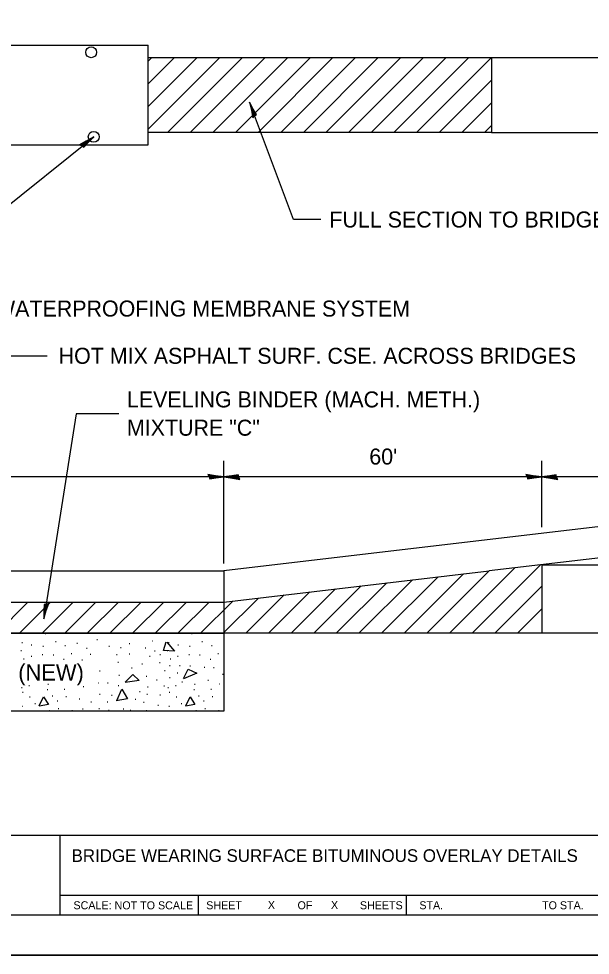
# Model space of a CAD drawing. Extents: x 0 to 2.83, y -0.1 to 1.83.
# Drawn here: x 1.688 to 2.283, y 0 to 0.976 of the extents above; entities that cross this region are included whole.
import ezdxf

# ---------------------------------------------------------------- set-up
doc = ezdxf.new("R2010")
doc.units = 0
for name, color, linetype in [('IDS_Notes', 7, 'Continuous'), ('RD_Pr_Roadway_Dimensions', 7, 'Continuous'), ('RD_Pr_Roadway_Notes', 7, 'Continuous'), ('SH_General_Details', 7, 'Continuous'), ('SH_Printer_Plotting_Border', 7, 'Continuous')]:
    doc.layers.add(name, color=color, linetype=linetype)

msp = doc.modelspace()

# ---------------------------------------------------------------- linework, layer by layer
at = {"layer": 'RD_Pr_Roadway_Dimensions'}
for p, q in [((1.902, 0.40816), (1.902, 0.51501)), ((2.23296, 0.4461), (2.23296, 0.51501)), ((1.902, 0.49835), (1.0895, 0.49835)), ((2.23296, 0.49835), (1.902, 0.49835)), ((2.59263, 0.49835), (2.23296, 0.49835))]:
    msp.add_line(p, q, dxfattribs=at)
for points in [[(1.8867, 0.49857), (1.88722, 0.49629), (1.89368, 0.49728), (1.902, 0.49835), (1.89312, 0.49956), (1.88534, 0.50093), (1.8867, 0.49857), (1.88739, 0.49706), (1.89641, 0.49836), (1.88654, 0.50009), (1.888, 0.49814), (1.89215, 0.49841), (1.88816, 0.49902)], [(1.91731, 0.49813), (1.91679, 0.50041), (1.91033, 0.49942), (1.902, 0.49835), (1.91088, 0.49713), (1.91867, 0.49576), (1.91731, 0.49813), (1.91662, 0.49963), (1.9076, 0.49834), (1.91747, 0.49661), (1.916, 0.49855), (1.91186, 0.49828), (1.91584, 0.49767)], [(2.21766, 0.49857), (2.21817, 0.49629), (2.22463, 0.49728), (2.23296, 0.49835), (2.22408, 0.49956), (2.21629, 0.50093), (2.21766, 0.49857), (2.21834, 0.49706), (2.22736, 0.49836), (2.2175, 0.50009), (2.21896, 0.49814), (2.22311, 0.49841), (2.21912, 0.49902)], [(2.24826, 0.49813), (2.24775, 0.50041), (2.24129, 0.49942), (2.23296, 0.49835), (2.24184, 0.49713), (2.24963, 0.49576), (2.24826, 0.49813), (2.24758, 0.49963), (2.23856, 0.49834), (2.24842, 0.49661), (2.24696, 0.49855), (2.24281, 0.49828), (2.2468, 0.49767)]]:
    msp.add_lwpolyline(points, dxfattribs=at)
at = {"layer": 'RD_Pr_Roadway_Notes'}
for p, q in [((1.97453, 0.76636), (1.92856, 0.88879)), ((1.65181, 0.7605), (1.76637, 0.85254)), ((2.00274, 0.76636), (1.97453, 0.76636)), ((1.71787, 0.62409), (1.63454, 0.62409)), ((1.74802, 0.56393), (1.71434, 0.35043)), ((1.79259, 0.56393), (1.74802, 0.56393))]:
    msp.add_line(p, q, dxfattribs=at)
for points in [[(1.93373, 0.87438), (1.93569, 0.87567), (1.93249, 0.88137), (1.92856, 0.88879), (1.93054, 0.88005), (1.932, 0.87228), (1.93373, 0.87438), (1.9349, 0.87556), (1.93052, 0.88354), (1.93237, 0.8737), (1.93367, 0.87575), (1.93196, 0.87954), (1.93279, 0.87559)], [(1.7543, 0.84313), (1.75613, 0.84167), (1.76054, 0.84649), (1.76637, 0.85254), (1.75868, 0.84793), (1.75176, 0.84411), (1.7543, 0.84313), (1.75578, 0.84238), (1.762, 0.84904), (1.75322, 0.84421), (1.75558, 0.84361), (1.75864, 0.84642), (1.75515, 0.8444)], [(1.71694, 0.36552), (1.71461, 0.36536), (1.71458, 0.35883), (1.71434, 0.35043), (1.71692, 0.35902), (1.71949, 0.36649), (1.71694, 0.36552), (1.71534, 0.36507), (1.71522, 0.35596), (1.71846, 0.36544), (1.71632, 0.36429), (1.71593, 0.36016), (1.71716, 0.364)]]:
    msp.add_lwpolyline(points, dxfattribs=at)
at = {"layer": 'SH_General_Details'}
for p, q in [((1.01048, 0.94813), (1.82299, 0.94813)), ((1.82299, 0.84413), (1.82299, 0.94813)), ((1.82299, 0.93513), (2.18049, 0.93513)), ((2.18049, 0.93513), (2.31049, 0.93513)), ((2.18049, 0.93513), (2.18049, 0.85713)), ((2.18049, 0.85713), (1.82299, 0.85713)), ((2.18049, 0.85713), (2.31049, 0.85713)), ((1.01048, 0.84413), (1.82299, 0.84413)), ((2.59263, 0.48168), (1.902, 0.40043)), ((2.59263, 0.44918), (2.17825, 0.40043)), ((1.0895, 0.40043), (1.902, 0.40043)), ((1.902, 0.40043), (1.902, 0.36793)), ((1.902, 0.36793), (2.17825, 0.40043)), ((2.23296, 0.40687), (2.23296, 0.33543)), ((2.23296, 0.40687), (2.7145, 0.40687)), ((1.0895, 0.36793), (1.902, 0.36793)), ((1.902, 0.36793), (1.902, 0.33543)), ((1.0895, 0.33543), (1.902, 0.33543)), ((1.0895, 0.33543), (1.902, 0.33543)), ((1.902, 0.33543), (1.0895, 0.33543)), ((1.71572, 0.33523), (1.71638, 0.33523)), ((1.8683, 0.33523), (1.86896, 0.33523)), ((1.902, 0.33543), (1.902, 0.25418)), ((2.33199, 0.33543), (1.902, 0.33543)), ((1.69164, 0.32577), (1.69231, 0.32577)), ((1.70124, 0.32348), (1.70191, 0.32348)), ((1.71342, 0.32204), (1.71409, 0.32204)), ((1.72647, 0.32692), (1.72713, 0.32692)), ((1.73635, 0.32262), (1.73702, 0.32262)), ((1.74882, 0.3252), (1.74949, 0.3252)), ((1.7696, 0.32878), (1.77027, 0.32878)), ((1.78221, 0.32204), (1.78288, 0.32204)), ((1.80314, 0.32477), (1.8038, 0.32477)), ((1.82707, 0.32749), (1.82774, 0.32749)), ((1.84422, 0.32577), (1.84489, 0.32577)), ((1.85382, 0.32348), (1.85449, 0.32348)), ((1.866, 0.32204), (1.86667, 0.32204)), ((1.87905, 0.32692), (1.87971, 0.32692)), ((1.88893, 0.32262), (1.8896, 0.32262)), ((1.6904, 0.31746), (1.69107, 0.31746)), ((1.71271, 0.31316), (1.71337, 0.31316)), ((1.72403, 0.31287), (1.7247, 0.31287)), ((1.74295, 0.31445), (1.74361, 0.31445)), ((1.75871, 0.31975), (1.75938, 0.31975)), ((1.76258, 0.31373), (1.76325, 0.31373)), ((1.7901, 0.31316), (1.79076, 0.31316)), ((1.79411, 0.32061), (1.79478, 0.32061)), ((1.80342, 0.31402), (1.80409, 0.31402)), ((1.82005, 0.32032), (1.82072, 0.32032)), ((1.82965, 0.31717), (1.83032, 0.31717)), ((1.83538, 0.31316), (1.83605, 0.31316)), ((1.84298, 0.31746), (1.84365, 0.31746)), ((1.86529, 0.31316), (1.86595, 0.31316)), ((1.87661, 0.31287), (1.87728, 0.31287)), ((1.89553, 0.31445), (1.89619, 0.31445)), ((1.69336, 0.30886), (1.69403, 0.30886)), ((1.7011, 0.31158), (1.70177, 0.31158)), ((1.73506, 0.30857), (1.73573, 0.30857)), ((1.75398, 0.30771), (1.75465, 0.30771)), ((1.79139, 0.30542), (1.79205, 0.30542)), ((1.81647, 0.30341), (1.81713, 0.30341)), ((1.82449, 0.31144), (1.82516, 0.31144)), ((1.83481, 0.30499), (1.83548, 0.30499)), ((1.84594, 0.30886), (1.84661, 0.30886)), ((1.85368, 0.31158), (1.85435, 0.31158)), ((1.88764, 0.30857), (1.88831, 0.30857)), ((1.77247, 0.29625), (1.77314, 0.29625)), ((1.80557, 0.2994), (1.80624, 0.2994)), ((1.83997, 0.29653), (1.84064, 0.29653)), ((1.84522, 0.30169), (1.84589, 0.30169)), ((1.85325, 0.29424), (1.85392, 0.29424)), ((1.85554, 0.30169), (1.85621, 0.30169)), ((1.86658, 0.30141), (1.86724, 0.30141)), ((1.88148, 0.30026), (1.88215, 0.30026)), ((1.89108, 0.29983), (1.89175, 0.29983)), ((1.9004, 0.29281), (1.90107, 0.29281)), ((1.77118, 0.28392), (1.77185, 0.28392)), ((1.78064, 0.28392), (1.7813, 0.28392)), ((1.79253, 0.29166), (1.7932, 0.29166)), ((1.82105, 0.2908), (1.82172, 0.2908)), ((1.8318, 0.28707), (1.83247, 0.28707)), ((1.84522, 0.28922), (1.84589, 0.28922)), ((1.85798, 0.28478), (1.85865, 0.28478)), ((1.88506, 0.2865), (1.88573, 0.2865)), ((1.69107, 0.27905), (1.69173, 0.27905)), ((1.69221, 0.27423), (1.69288, 0.27423)), ((1.69895, 0.28106), (1.69962, 0.28106)), ((1.71801, 0.27681), (1.71868, 0.27681)), ((1.71873, 0.28235), (1.71939, 0.28235)), ((1.73564, 0.27704), (1.7363, 0.27704)), ((1.75527, 0.28005), (1.75594, 0.28005)), ((1.79182, 0.28106), (1.79248, 0.28106)), ((1.81417, 0.2748), (1.81484, 0.2748)), ((1.82234, 0.27962), (1.82301, 0.27962)), ((1.83954, 0.28077), (1.84021, 0.28077)), ((1.84365, 0.27905), (1.84431, 0.27905)), ((1.84479, 0.27423), (1.84546, 0.27423)), ((1.85153, 0.28106), (1.8522, 0.28106)), ((1.87059, 0.27681), (1.87126, 0.27681)), ((1.87131, 0.28235), (1.87197, 0.28235)), ((1.88822, 0.27704), (1.88888, 0.27704)), ((1.89682, 0.28278), (1.89748, 0.28278)), ((1.69952, 0.26921), (1.70019, 0.26921)), ((1.72303, 0.27036), (1.72369, 0.27036)), ((1.72819, 0.2652), (1.72885, 0.2652)), ((1.73721, 0.26964), (1.73788, 0.26964)), ((1.75126, 0.26721), (1.75193, 0.26721)), ((1.76344, 0.26405), (1.76411, 0.26405)), ((1.77247, 0.27208), (1.77313, 0.27208)), ((1.78035, 0.26405), (1.78102, 0.26405)), ((1.78494, 0.27093), (1.7856, 0.27093)), ((1.80959, 0.26692), (1.81025, 0.26692)), ((1.81833, 0.26377), (1.819, 0.26377)), ((1.82163, 0.27208), (1.82229, 0.27208)), ((1.83524, 0.27136), (1.83591, 0.27136)), ((1.8521, 0.26921), (1.85277, 0.26921)), ((1.87561, 0.27036), (1.87627, 0.27036)), ((1.88077, 0.2652), (1.88143, 0.2652)), ((1.88979, 0.26964), (1.89046, 0.26964)), ((1.902, 0.25418), (1.0895, 0.25418)), ((1.69207, 0.25932), (1.69274, 0.25932)), ((1.70497, 0.26219), (1.70563, 0.26219)), ((1.72016, 0.25488), (1.72083, 0.25488)), ((1.72948, 0.25689), (1.73014, 0.25689)), ((1.74366, 0.25488), (1.74433, 0.25488)), ((1.75456, 0.2566), (1.75522, 0.2566)), ((1.77175, 0.25717), (1.77242, 0.25717)), ((1.78164, 0.25531), (1.78231, 0.25531)), ((1.79698, 0.2566), (1.79764, 0.2566)), ((1.80428, 0.25545), (1.80495, 0.25545)), ((1.82105, 0.25488), (1.82172, 0.25488)), ((1.83309, 0.26061), (1.83376, 0.26061)), ((1.84465, 0.25932), (1.84532, 0.25932)), ((1.85755, 0.26219), (1.85821, 0.26219)), ((1.87274, 0.25488), (1.87341, 0.25488)), ((1.88206, 0.25689), (1.88272, 0.25689)), ((1.89624, 0.25488), (1.89691, 0.25488)), ((0.16666, 0.125), (2.79166, 0.125)), ((1.73118, 0.125), (1.73118, 0.04167)), ((1.73118, 0.0625), (2.37285, 0.0625)), ((1.87499, 0.0625), (1.87499, 0.04167)), ((2.09166, 0.0625), (2.09166, 0.04167)), ((2.83333, 0), (-0.00001, 0))]:
    msp.add_line(p, q, dxfattribs=at)
msp.add_lwpolyline([(0.16666, 1.79167), (2.79166, 1.79167), (2.79166, 0.04167), (0.16666, 0.04167)], close=True, dxfattribs=at)
for points in [[(1.82299, 0.86048), (1.89765, 0.93513)], [(1.82299, 0.88405), (1.87408, 0.93513)], [(1.82299, 0.90762), (1.85051, 0.93513)], [(1.82299, 0.93119), (1.82693, 0.93513)], [(1.84322, 0.85713), (1.92122, 0.93513)], [(1.86678, 0.85713), (1.94479, 0.93513)], [(1.89036, 0.85713), (1.96836, 0.93513)], [(1.91393, 0.85713), (1.99193, 0.93513)], [(1.9375, 0.85713), (2.0155, 0.93513)], [(1.96107, 0.85713), (2.03907, 0.93513)], [(1.98464, 0.85713), (2.06264, 0.93513)], [(2.00821, 0.85713), (2.08621, 0.93513)], [(2.03178, 0.85713), (2.10978, 0.93513)], [(2.05535, 0.85713), (2.13335, 0.93513)], [(2.07892, 0.85713), (2.15692, 0.93513)], [(2.10249, 0.85713), (2.18049, 0.93513)], [(2.12606, 0.85713), (2.18049, 0.91156)], [(2.14963, 0.85713), (2.18049, 0.88799)], [(2.1732, 0.85713), (2.18049, 0.86442)], [(2.11325, 0.33543), (2.17825, 0.40043)], [(2.13682, 0.33543), (2.20497, 0.40357)], [(2.16039, 0.33543), (2.23168, 0.40672)], [(2.04254, 0.33543), (2.09811, 0.391)], [(2.06611, 0.33543), (2.12483, 0.39414)], [(2.08968, 0.33543), (2.15154, 0.39729)], [(1.97183, 0.33543), (2.01798, 0.38157)], [(1.9954, 0.33543), (2.04469, 0.38472)], [(2.01897, 0.33543), (2.0714, 0.38786)], [(2.18396, 0.33543), (2.23296, 0.38443)], [(1.90112, 0.33543), (1.93784, 0.37215)], [(1.92469, 0.33543), (1.96455, 0.37529)], [(1.94826, 0.33543), (1.99126, 0.37843)], [(1.66542, 0.33543), (1.69792, 0.36793)], [(1.68899, 0.33543), (1.72149, 0.36793)], [(1.71256, 0.33543), (1.74506, 0.36793)], [(1.73613, 0.33543), (1.76863, 0.36793)], [(1.7597, 0.33543), (1.7922, 0.36793)], [(1.78327, 0.33543), (1.81577, 0.36793)], [(1.80684, 0.33543), (1.83934, 0.36793)], [(1.83041, 0.33543), (1.86291, 0.36793)], [(1.85398, 0.33543), (1.88648, 0.36793)], [(1.87755, 0.33543), (1.91112, 0.369)], [(2.20753, 0.33543), (2.23296, 0.36086)], [(1.84252, 0.32617), (1.85036, 0.31666), (1.83901, 0.3175), (1.84185, 0.32634)], [(1.9014, 0.3252), (1.902, 0.3252)], [(1.85995, 0.28823), (1.86479, 0.29808), (1.87364, 0.2939), (1.85984, 0.28802)], [(1.79917, 0.28439), (1.80718, 0.2924), (1.81386, 0.28623), (1.79902, 0.28405)], [(1.79032, 0.26553), (1.79566, 0.27704), (1.80167, 0.26703), (1.78965, 0.26502)], [(1.70954, 0.25968), (1.71421, 0.26936), (1.71922, 0.26119), (1.70945, 0.25934)], [(1.86212, 0.25968), (1.86679, 0.26936), (1.8718, 0.26119), (1.86203, 0.25934)]]:
    msp.add_lwpolyline(points, dxfattribs=at)
for centre in [(1.76372, 0.94061), (1.76637, 0.85254)]:
    msp.add_circle(centre, 0.0057, dxfattribs=at)
at = {"layer": 'SH_Printer_Plotting_Border'}
msp.add_lwpolyline([(-0.00001, 0), (2.83333, 0), (2.83333, 1.83333), (-0.00001, 1.83333)], close=True, dxfattribs=at)

# ---------------------------------------------------------------- texts
at = {"layer": 'IDS_Notes'}
for p in [(1.9477, 0.04825), (2.01337, 0.04825)]:
    msp.add_text('X', height=0.00833, dxfattribs=at).set_placement(p)
at = {"layer": 'RD_Pr_Roadway_Dimensions'}
msp.add_text("60'", height=0.016667, dxfattribs=at).set_placement((2.0533, 0.51115))
at = {"layer": 'RD_Pr_Roadway_Notes'}
for s, height, p in [('FULL SECTION TO BRIDGES', 0.0166667, (2.01174, 0.75807)), ('WATERPROOFING MEMBRANE SYSTEM', 0.0166667, (1.66352, 0.66533)), ('HOT MIX ASPHALT SURF. CSE. ACROSS BRIDGES', 0.0166667, (1.72984, 0.61611)), ('LEVELING BINDER (MACH. METH.)', 0.0166667, (1.80094, 0.57067)), ('MIXTURE "C"', 0.0166667, (1.80094, 0.54121)), ('(NEW)', 0.017033, (1.68779, 0.28617))]:
    msp.add_text(s, height=height, dxfattribs=at).set_placement(p)
at = {"layer": 'SH_General_Details'}
for s, height, p in [('BRIDGE WEARING SURFACE BITUMINOUS OVERLAY DETAILS', 0.0131615, (1.74331, 0.09724)), ('SCALE:          ', 0.0083333, (1.74528, 0.04792)), ('NOT TO SCALE', 0.0083333, (1.78812, 0.04785)), ('SHEET', 0.008333, (1.88349, 0.04792)), ('OF', 0.008333, (1.97857, 0.04792)), ('SHEETS', 0.008333, (2.0435, 0.04792)), ('STA.', 0.008333, (2.10541, 0.04792)), ('TO STA.', 0.008333, (2.23318, 0.04792))]:
    msp.add_text(s, height=height, dxfattribs=at).set_placement(p)

doc.saveas('drawing.dxf')
